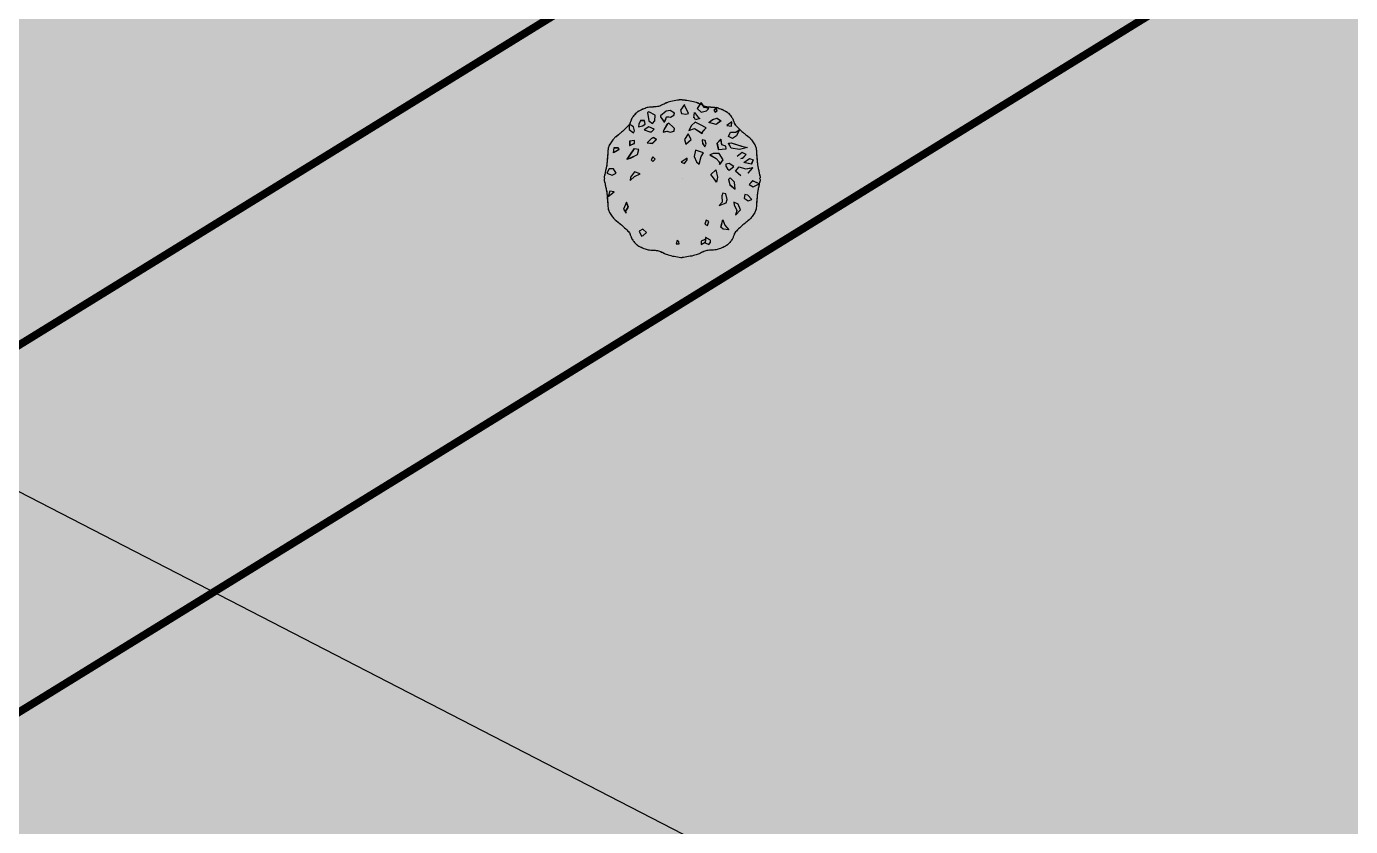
# Model space of a CAD drawing. Header units: metres. Extents: x 394605 to 1395358, y 4171135 to 6406139.
# Drawn here: x 1394300.09 to 1394317.05, y 4172537.04 to 4172547.29 of the extents above; entities that cross this region are included whole.
import ezdxf

# ---------------------------------------------------------------- set-up
doc = ezdxf.new("R2010")
doc.units = ezdxf.units.M
doc.header["$LTSCALE"] = 2
for name, color, linetype in [('Arbres_à_enjeux', 6, 'Continuous'), ('C-Veg', 72, 'Continuous'), ('C-Voie', 252, 'Continuous'), ('P-Lot', 250, 'Continuous'), ('T-EDF', 20, 'Continuous'), ('T-VEGETATION', 108, 'Continuous')]:
    doc.layers.add(name, color=color, linetype=linetype)
doc.layers.add('P-Voie', color=250, linetype='Continuous', lineweight=9)

# ---------------------------------------------------------------- blocks, each defined once
blk = doc.blocks.new('GeoEdfBT')
blk.add_solid([(-0.5, 0), (0.25, 0.5), (0.25, -0.5), (0, 0)])
blk = doc.blocks.new('v025')
blk.add_line((0, 0), (0, 0))
at = {"color": 0, "linetype": 'Continuous'}
blk.add_line((0.666, -0.338), (0.7, -0.408), dxfattribs=at)
at = {"color": 0, "linetype": 'Continuous', "flags": 128}
for points in [[(-0.002, 1.01), (-0.019, 1.009), (-0.038, 1.006), (-0.058, 1.003), (-0.08, 1), (-0.102, 0.996), (-0.124, 0.991), (-0.144, 0.987), (-0.163, 0.982), (-0.179, 0.978), (-0.19, 0.974), (-0.204, 0.968), (-0.218, 0.962), (-0.233, 0.955), (-0.248, 0.947), (-0.263, 0.94), (-0.278, 0.934), (-0.291, 0.928), (-0.303, 0.925), (-0.316, 0.922), (-0.331, 0.92), (-0.348, 0.919), (-0.366, 0.917), (-0.385, 0.916), (-0.403, 0.915), (-0.42, 0.914), (-0.435, 0.911), (-0.448, 0.909), (-0.461, 0.905), (-0.475, 0.9), (-0.491, 0.894), (-0.507, 0.887), (-0.523, 0.88), (-0.539, 0.873), (-0.554, 0.865), (-0.567, 0.857), (-0.578, 0.85), (-0.585, 0.844), (-0.593, 0.836), (-0.601, 0.827), (-0.61, 0.818), (-0.618, 0.807), (-0.626, 0.797), (-0.633, 0.787), (-0.64, 0.778), (-0.645, 0.77), (-0.648, 0.763), (-0.652, 0.756), (-0.655, 0.747), (-0.658, 0.737), (-0.662, 0.728), (-0.665, 0.718), (-0.669, 0.71), (-0.672, 0.702), (-0.676, 0.695), (-0.685, 0.684), (-0.696, 0.671), (-0.709, 0.658), (-0.723, 0.644), (-0.738, 0.63), (-0.752, 0.617), (-0.766, 0.605), (-0.779, 0.593), (-0.79, 0.583), (-0.797, 0.577), (-0.806, 0.57), (-0.816, 0.562), (-0.827, 0.554), (-0.837, 0.545), (-0.848, 0.537), (-0.857, 0.529), (-0.866, 0.521), (-0.873, 0.514), (-0.88, 0.506), (-0.888, 0.495), (-0.897, 0.484), (-0.906, 0.472), (-0.914, 0.459), (-0.923, 0.447), (-0.93, 0.434), (-0.936, 0.423), (-0.94, 0.413), (-0.943, 0.402), (-0.946, 0.389), (-0.948, 0.375), (-0.95, 0.36), (-0.952, 0.344), (-0.953, 0.329), (-0.954, 0.315), (-0.955, 0.302), (-0.956, 0.29), (-0.957, 0.279), (-0.958, 0.267), (-0.959, 0.253), (-0.96, 0.239), (-0.961, 0.224), (-0.962, 0.21), (-0.963, 0.196), (-0.965, 0.184), (-0.966, 0.173), (-0.968, 0.164), (-0.97, 0.153), (-0.972, 0.141), (-0.975, 0.129), (-0.978, 0.116), (-0.981, 0.104), (-0.983, 0.092), (-0.985, 0.081), (-0.987, 0.072), (-0.988, 0.065), (-0.99, 0.056), (-0.993, 0.047), (-0.995, 0.037), (-0.997, 0.027), (-0.998, 0.018), (-0.998, 0.01), (-0.996, 0.004), (-0.992, 0), (-0.996, -0.004), (-0.998, -0.01), (-0.998, -0.018), (-0.997, -0.027), (-0.995, -0.037), (-0.993, -0.046), (-0.99, -0.056), (-0.988, -0.064), (-0.987, -0.071), (-0.985, -0.08), (-0.983, -0.091), (-0.981, -0.103), (-0.978, -0.115), (-0.975, -0.128), (-0.972, -0.14), (-0.97, -0.152), (-0.968, -0.163), (-0.966, -0.172), (-0.965, -0.183), (-0.963, -0.196), (-0.962, -0.209), (-0.961, -0.224), (-0.96, -0.238), (-0.959, -0.253), (-0.958, -0.266), (-0.957, -0.279), (-0.956, -0.29), (-0.955, -0.301), (-0.954, -0.314), (-0.953, -0.329), (-0.952, -0.344), (-0.95, -0.359), (-0.948, -0.375), (-0.946, -0.389), (-0.943, -0.402), (-0.94, -0.412), (-0.936, -0.423), (-0.93, -0.434), (-0.923, -0.446), (-0.914, -0.459), (-0.906, -0.471), (-0.897, -0.484), (-0.888, -0.495), (-0.88, -0.505), (-0.873, -0.514), (-0.866, -0.521), (-0.857, -0.528), (-0.848, -0.537), (-0.837, -0.545), (-0.827, -0.553), (-0.816, -0.561), (-0.806, -0.569), (-0.797, -0.577), (-0.79, -0.583), (-0.779, -0.593), (-0.766, -0.604), (-0.752, -0.617), (-0.738, -0.63), (-0.723, -0.643), (-0.709, -0.657), (-0.696, -0.671), (-0.685, -0.683), (-0.676, -0.695), (-0.672, -0.701), (-0.669, -0.709), (-0.665, -0.718), (-0.662, -0.727), (-0.658, -0.737), (-0.655, -0.746), (-0.652, -0.755), (-0.648, -0.763), (-0.645, -0.77), (-0.64, -0.778), (-0.633, -0.787), (-0.626, -0.797), (-0.618, -0.807), (-0.61, -0.817), (-0.601, -0.827), (-0.593, -0.836), (-0.585, -0.843), (-0.578, -0.85), (-0.567, -0.857), (-0.554, -0.865), (-0.539, -0.872), (-0.523, -0.88), (-0.507, -0.887), (-0.491, -0.894), (-0.475, -0.9), (-0.461, -0.904), (-0.448, -0.908), (-0.435, -0.911), (-0.42, -0.913), (-0.403, -0.915), (-0.385, -0.916), (-0.366, -0.917), (-0.348, -0.918), (-0.331, -0.92), (-0.316, -0.922), (-0.303, -0.924), (-0.291, -0.928), (-0.278, -0.933), (-0.263, -0.94), (-0.248, -0.947), (-0.233, -0.954), (-0.218, -0.961), (-0.204, -0.968), (-0.19, -0.973), (-0.179, -0.978), (-0.163, -0.982), (-0.144, -0.986), (-0.124, -0.991), (-0.102, -0.995), (-0.08, -0.999), (-0.058, -1.003), (-0.038, -1.006), (-0.019, -1.008), (-0.002, -1.01)], [(0.002, 1.01), (0.018, 1.009), (0.037, 1.006), (0.058, 1.003), (0.08, 1), (0.102, 0.996), (0.123, 0.991), (0.144, 0.987), (0.162, 0.982), (0.178, 0.978), (0.19, 0.974), (0.203, 0.968), (0.217, 0.962), (0.233, 0.955), (0.248, 0.947), (0.263, 0.94), (0.277, 0.934), (0.291, 0.928), (0.302, 0.925), (0.316, 0.922), (0.331, 0.92), (0.348, 0.919), (0.366, 0.917), (0.384, 0.916), (0.402, 0.915), (0.419, 0.914), (0.434, 0.911), (0.407, 0.877), (0.424, 0.851), (0.446, 0.867), (0.435, 0.912), (0.448, 0.909), (0.46, 0.905), (0.474, 0.9), (0.49, 0.894), (0.506, 0.887), (0.523, 0.88), (0.539, 0.873), (0.553, 0.865), (0.566, 0.857), (0.577, 0.85), (0.584, 0.844), (0.592, 0.836), (0.601, 0.827), (0.609, 0.818), (0.618, 0.807), (0.626, 0.797), (0.633, 0.787), (0.639, 0.778), (0.644, 0.77), (0.648, 0.763), (0.651, 0.756), (0.655, 0.747), (0.658, 0.737), (0.661, 0.728), (0.665, 0.718), (0.668, 0.71), (0.672, 0.702), (0.676, 0.695), (0.684, 0.684), (0.696, 0.671), (0.708, 0.658), (0.723, 0.644), (0.737, 0.63), (0.752, 0.617), (0.766, 0.605), (0.779, 0.593), (0.79, 0.583), (0.797, 0.577), (0.806, 0.57), (0.816, 0.562), (0.826, 0.554), (0.837, 0.545), (0.847, 0.537), (0.857, 0.529), (0.865, 0.521), (0.872, 0.514), (0.88, 0.506), (0.888, 0.495), (0.897, 0.484), (0.905, 0.472), (0.914, 0.459), (0.922, 0.447), (0.929, 0.434), (0.935, 0.423), (0.94, 0.413), (0.943, 0.402), (0.946, 0.389), (0.948, 0.375), (0.95, 0.36), (0.951, 0.344), (0.952, 0.329), (0.953, 0.315), (0.954, 0.302), (0.955, 0.29), (0.956, 0.279), (0.957, 0.267), (0.958, 0.253), (0.96, 0.239), (0.961, 0.224), (0.962, 0.21), (0.963, 0.196), (0.964, 0.184), (0.966, 0.173), (0.967, 0.164), (0.969, 0.153), (0.972, 0.141), (0.975, 0.129), (0.978, 0.116), (0.98, 0.104), (0.983, 0.092), (0.985, 0.081), (0.986, 0.072), (0.988, 0.065), (0.99, 0.056), (0.992, 0.047), (0.995, 0.037), (0.997, 0.027), (0.998, 0.018), (0.998, 0.01), (0.996, 0.004), (0.992, 0), (0.996, -0.004), (0.998, -0.01), (0.998, -0.018), (0.997, -0.027), (0.995, -0.037), (0.992, -0.046), (0.99, -0.056), (0.988, -0.064), (0.986, -0.071), (0.985, -0.08), (0.983, -0.091), (0.98, -0.103), (0.978, -0.115), (0.975, -0.128), (0.972, -0.14), (0.969, -0.152), (0.967, -0.163), (0.966, -0.172), (0.964, -0.183), (0.963, -0.196), (0.962, -0.209), (0.961, -0.224), (0.96, -0.238), (0.958, -0.253), (0.957, -0.266), (0.956, -0.279), (0.955, -0.29), (0.954, -0.301), (0.953, -0.314), (0.952, -0.329), (0.951, -0.344), (0.95, -0.359), (0.948, -0.375), (0.946, -0.389), (0.943, -0.402), (0.94, -0.412), (0.935, -0.423), (0.929, -0.434), (0.922, -0.446), (0.914, -0.459), (0.905, -0.471), (0.897, -0.484), (0.888, -0.495), (0.88, -0.505), (0.872, -0.514), (0.865, -0.521), (0.857, -0.528), (0.847, -0.537), (0.837, -0.545), (0.826, -0.553), (0.816, -0.561), (0.806, -0.569), (0.797, -0.577), (0.79, -0.583), (0.779, -0.593), (0.766, -0.604), (0.752, -0.617), (0.737, -0.63), (0.723, -0.643), (0.708, -0.657), (0.696, -0.671), (0.684, -0.683), (0.676, -0.695), (0.672, -0.701), (0.668, -0.709), (0.665, -0.718), (0.661, -0.727), (0.658, -0.737), (0.655, -0.746), (0.651, -0.755), (0.648, -0.763), (0.644, -0.77), (0.639, -0.778), (0.633, -0.787), (0.626, -0.797), (0.618, -0.807), (0.609, -0.817), (0.601, -0.827), (0.592, -0.836), (0.584, -0.843), (0.577, -0.85), (0.566, -0.857), (0.553, -0.865), (0.539, -0.872), (0.523, -0.88), (0.506, -0.887), (0.49, -0.894), (0.474, -0.9), (0.46, -0.904), (0.448, -0.908), (0.434, -0.911), (0.419, -0.913), (0.402, -0.915), (0.384, -0.916), (0.366, -0.917), (0.348, -0.918), (0.331, -0.92), (0.316, -0.922), (0.302, -0.924), (0.291, -0.928), (0.277, -0.933), (0.263, -0.94), (0.248, -0.947), (0.233, -0.954), (0.217, -0.961), (0.203, -0.968), (0.19, -0.973), (0.178, -0.978), (0.162, -0.982), (0.144, -0.986), (0.123, -0.991), (0.102, -0.995), (0.08, -0.999), (0.058, -1.003), (0.037, -1.006), (0.018, -1.008), (0.002, -1.01)], [(0.75, 0.257), (0.778, 0.264), (0.818, 0.309), (0.767, 0.336), (0.705, 0.282)], [(0.75, 0.035), (0.683, 0.097), (0.728, 0.149), (0.812, 0.124), (0.902, 0.14), (0.84, 0.07)], [(0.3, -0.776), (0.244, -0.8), (0.244, -0.844), (0.295, -0.814)]]:
    blk.add_lwpolyline(points, dxfattribs=at)
for points in [[(-0.442, 0.848), (-0.425, 0.74), (-0.38, 0.706), (-0.352, 0.74), (-0.347, 0.811), (-0.425, 0.855)], [(-0.155, 0.873), (-0.206, 0.863), (-0.279, 0.803), (-0.279, 0.793), (-0.229, 0.721), (-0.212, 0.758), (-0.2, 0.793), (-0.172, 0.793), (-0.15, 0.785), (-0.105, 0.811), (-0.099, 0.838)], [(0.047, 0.824), (0.081, 0.832), (0.036, 0.929), (0.03, 0.948), (-0.02, 0.877), (-0.009, 0.832)], [(0.311, 0.867), (0.34, 0.896), (0.283, 0.912), (0.244, 0.974), (0.193, 0.896), (0.244, 0.851)], [(-0.622, 0.664), (-0.679, 0.699), (-0.679, 0.63), (-0.622, 0.585), (-0.611, 0.612)], [(-0.51, 0.675), (-0.476, 0.697), (-0.482, 0.742), (-0.532, 0.742), (-0.555, 0.697), (-0.56, 0.661)], [(-0.195, 0.606), (-0.155, 0.596), (-0.105, 0.606), (-0.099, 0.64), (-0.116, 0.658), (-0.172, 0.711), (-0.195, 0.693), (-0.234, 0.623), (-0.245, 0.596)], [(0.306, 0.651), (0.233, 0.687), (0.165, 0.721), (0.12, 0.679), (0.086, 0.616), (0.16, 0.642), (0.255, 0.579), (0.266, 0.607)], [(0.171, 0.751), (0.16, 0.777), (0.148, 0.777), (0.16, 0.848), (0.21, 0.777), (0.227, 0.768)], [(0.39, 0.755), (0.446, 0.772), (0.497, 0.738), (0.435, 0.693), (0.34, 0.72)], [(0.57, 0.682), (0.632, 0.672), (0.638, 0.727)], [(-0.414, 0.597), (-0.392, 0.597), (-0.358, 0.634), (-0.425, 0.661), (-0.487, 0.624)], [(-0.369, 0.524), (-0.392, 0.512), (-0.448, 0.458), (-0.38, 0.451), (-0.33, 0.503)], [(0.115, 0.502), (0.075, 0.572), (0.03, 0.502), (0.047, 0.44)], [(0.688, 0.593), (0.733, 0.63), (0.694, 0.548), (0.643, 0.515), (0.593, 0.54), (0.621, 0.593)], [(-0.819, 0.396), (-0.814, 0.367), (-0.881, 0.329), (-0.87, 0.396)], [(-0.572, 0.308), (-0.555, 0.371), (-0.617, 0.38), (-0.673, 0.299), (-0.707, 0.247), (-0.662, 0.264)], [(-0.673, 0.478), (-0.673, 0.425), (-0.611, 0.451), (-0.611, 0.488)], [(0.216, 0.187), (0.244, 0.284), (0.272, 0.329), (0.171, 0.363), (0.154, 0.284), (0.182, 0.214)], [(0.295, 0.488), (0.255, 0.496), (0.261, 0.451), (0.289, 0.406), (0.306, 0.443)], [(0.565, 0.381), (0.559, 0.416), (0.508, 0.433), (0.497, 0.505), (0.446, 0.451), (0.463, 0.372)], [(0.593, 0.451), (0.626, 0.46), (0.761, 0.416), (0.835, 0.398), (0.733, 0.372), (0.626, 0.391)], [(-0.347, 0.249), (-0.375, 0.278), (-0.397, 0.24), (-0.375, 0.218)], [(0.03, 0.194), (0.064, 0.239), (0.064, 0.26), (-0.015, 0.212)], [(0.475, 0.215), (0.48, 0.18), (0.525, 0.24), (0.475, 0.322), (0.396, 0.322), (0.356, 0.304), (0.435, 0.259)], [(0.581, 0.124), (0.604, 0.107), (0.66, 0.156), (0.604, 0.194), (0.559, 0.185), (0.559, 0.159)], [(0.908, 0.239), (0.885, 0.185), (0.79, 0.205), (0.863, 0.257)], [(-0.898, 0.043), (-0.847, 0.07), (-0.881, 0.124), (-0.937, 0.124), (-0.965, 0.07)], [(-0.662, 0.02), (-0.667, -0.025), (-0.611, 0.027), (-0.538, 0.063), (-0.611, 0.086)], [(0.441, -0.044), (0.401, 0.01), (0.368, 0.053), (0.43, 0.112), (0.452, 0.018)], [(0.615, 0.011), (0.593, -0.013), (0.61, -0.078), (0.677, -0.134), (0.671, -0.047)], [(-0.949, -0.231), (-0.87, -0.169), (-0.926, -0.159)], [(0.902, -0.027), (0.857, -0.075), (0.908, -0.106), (0.986, -0.068)], [(-0.69, -0.364), (-0.712, -0.301), (-0.752, -0.391), (-0.718, -0.443), (-0.724, -0.416)], [(0.576, -0.266), (0.559, -0.196), (0.52, -0.187), (0.508, -0.222), (0.514, -0.301), (0.475, -0.346), (0.565, -0.311)], [(0.66, -0.301), (0.666, -0.338), (0.7, -0.408), (0.683, -0.47), (0.745, -0.398), (0.716, -0.328)], [(0.84, -0.214), (0.801, -0.204), (0.795, -0.249), (0.846, -0.284), (0.891, -0.266)], [(-0.459, -0.692), (-0.504, -0.648), (-0.549, -0.674), (-0.521, -0.737), (-0.499, -0.727)], [(0.323, -0.601), (0.34, -0.55), (0.306, -0.532), (0.289, -0.582)], [(0.548, -0.595), (0.598, -0.655), (0.525, -0.648), (0.497, -0.622), (0.52, -0.526)], [(-0.043, -0.809), (-0.065, -0.793), (-0.077, -0.837), (-0.037, -0.837)], [(0.362, -0.789), (0.3, -0.754), (0.295, -0.824), (0.34, -0.843), (0.362, -0.816)]]:
    blk.add_lwpolyline(points, close=True, dxfattribs=at)

msp = doc.modelspace()

# ---------------------------------------------------------------- hatches: boundary and pattern name
at = {"layer": 'C-Veg', "true_color": 0x76a14f}
h = msp.add_hatch(color=75, dxfattribs=at)
h.dxf.hatch_style = 1
edge = h.paths.add_edge_path()
edge.add_arc((1394278.969, 4172457.458), 63.551, 100.30621, 102.23587, ccw=False)
edge.add_line((1394267.599, 4172519.984), (1394272.94, 4172492.794))
edge.add_line((1394272.94, 4172492.794), (1394298.433, 4172508.454))
edge.add_line((1394298.433, 4172508.454), (1394285.424, 4172529.525))
edge.add_line((1394285.424, 4172529.525), (1394285.424, 4172529.525))
edge.add_line((1394285.424, 4172529.525), (1394327.44, 4172555.429))
edge.add_arc((1394338.986, 4172536.702), 22, 91.2256, 121.6549, ccw=False)
edge.add_line((1394338.515, 4172558.697), (1394364.236, 4172559.242))
edge.add_arc((1394363.411, 4172591.773), 32.541, 271.453, 277.0717)
edge.add_arc((1394363.6, 4172589.236), 30, 277.3099, 283.8136)
edge.add_arc((1394366.092, 4172558.372), 4.981, 20.3358, 90.242)
edge.add_arc((1394363.6, 4172589.236), 26, 271.2148, 275.454, ccw=False)
edge.add_line((1394364.151, 4172563.242), (1394338.435, 4172562.696))
edge.add_arc((1394338.986, 4172536.702), 26, 91.2148, 121.6549)
edge.add_line((1394325.341, 4172558.834), (1394272.563, 4172526.295))
edge.add_line((1394272.563, 4172526.295), (1394269.044, 4172524.205))
edge.add_arc((1394274.735, 4172516.184), 9.835, 125.3551, 159.8874)
edge = h.paths.add_edge_path()
edge.add_arc((1394251.58, 4172515.681), 8.04, 28.0542, 85.8761, ccw=False)
edge.add_line((1394258.676, 4172519.462), (1394247.496, 4172519.913))
edge.add_arc((1394251.946, 4172520.265), 4.464, 126.6465, 184.5253, ccw=False)
edge.add_line((1394249.281, 4172523.847), (1394252.159, 4172523.7))
at = {"layer": 'C-Voie', "transparency": 33554610}
h = msp.add_hatch(color=256, dxfattribs=at)
h.dxf.hatch_style = 1
edge = h.paths.add_edge_path()
edge.add_line((1394107.579, 4172404.232), (1394107.816, 4172404.968))
edge.add_arc((1394100.202, 4172407.422), 8, 342.135, 432.135)
edge.add_line((1394102.656, 4172415.037), (1394104.343, 4172420.271))
edge.add_arc((1394106.798, 4172427.886), 8, 252.135, 342.135)
edge.add_line((1394114.412, 4172425.431), (1394122.806, 4172451.475))
edge.add_arc((1394148.504, 4172443.193), 27, 121.8216, 162.135, ccw=False)
edge.add_line((1394134.268, 4172466.134), (1394230.618, 4172525.924))
edge.add_arc((1394244.855, 4172502.982), 27, 87.6814, 121.8216, ccw=False)
edge.add_line((1394245.947, 4172529.96), (1394261.5, 4172529.331))
edge.add_arc((1394262.067, 4172543.319), 14, 267.6814, 301.6549)
edge.add_line((1394269.414, 4172531.402), (1394321.568, 4172563.522))
edge.add_line((1394321.568, 4172563.522), (1394322.655, 4172564.227))
edge.add_arc((1394338.399, 4172538.69), 30, 91.2148, 121.6549, ccw=False)
edge.add_line((1394337.763, 4172568.683), (1394364.024, 4172569.24))
edge.add_arc((1394363.6, 4172589.236), 20, 271.2148, 303.8184)
edge.add_line((1394374.731, 4172572.62), (1394393.281, 4172585.046))
edge.add_arc((1394414.962, 4172555.994), 36.251, 73.9589, 126.7339, ccw=False)
edge.add_line((1394424.979, 4172590.833), (1394446.286, 4172584.672))
edge.add_arc((1394449.342, 4172595.239), 11, 253.8711, 302.6712)
edge.add_line((1394455.28, 4172585.979), (1394546.346, 4172644.378))
edge.add_arc((1394540.408, 4172653.638), 11, 302.6712, 348.602)
edge.add_line((1394551.191, 4172651.464), (1394557.94, 4172640.992))
edge.add_arc((1394555.73, 4172630.217), 11, 78.4104, 122.6783)
edge.add_line((1394549.791, 4172639.476), (1394458.519, 4172580.929))
edge.add_line((1394458.519, 4172580.929), (1394458.651, 4172581.146))
edge.add_arc((1394449.302, 4172594.658), 16.431, 253.4419, 304.6809, ccw=False)
edge.add_line((1394444.619, 4172578.908), (1394421.561, 4172585.519))
edge.add_arc((1394414.972, 4172555.912), 30.331, 77.4534, 127.2333)
edge.add_line((1394396.62, 4172580.061), (1394378.07, 4172567.635))
edge.add_arc((1394363.6, 4172589.236), 26, 271.2148, 303.8184, ccw=False)
edge.add_line((1394364.151, 4172563.242), (1394338.435, 4172562.696))
edge.add_arc((1394338.986, 4172536.702), 26, 91.2148, 121.6549)
edge.add_line((1394325.341, 4172558.834), (1394272.563, 4172526.295))
edge.add_arc((1394262.067, 4172543.319), 20, 267.6814, 301.6549, ccw=False)
edge.add_line((1394261.258, 4172523.336), (1394245.704, 4172523.965))
edge.add_arc((1394244.855, 4172502.982), 21, 87.6814, 121.8216)
edge.add_line((1394233.782, 4172520.826), (1394137.432, 4172461.036))
edge.add_arc((1394148.504, 4172443.193), 21, 121.8216, 162.135)
edge.add_line((1394128.517, 4172449.635), (1394120.122, 4172423.591))
edge.add_arc((1394127.737, 4172421.137), 8, 162.135, 252.135)
edge.add_line((1394125.283, 4172413.522), (1394123.595, 4172408.287))
edge.add_arc((1394121.141, 4172400.673), 8, 72.135, 162.135)
edge.add_line((1394113.527, 4172403.127), (1394107.579, 4172404.232))
at = {"layer": 'T-VEGETATION'}
h = msp.add_hatch(dxfattribs=at)
h.set_pattern_fill('AR-CONC', color=84, scale=0.025)
h.set_pattern_definition([(50, (0, 0), (4.554616725, -0.3984771385), [0.47625, -5.23875]), (355, (0, 0), (-0.8810706494, 4.776416072), [0.381, -4.191]), (100.451, (0.3796, -0.033), (3.6735625416, 4.3779171955), [0.40475, -4.45225]), (46.1842, (0, 1.27), (6.776976022, -1.051058198), [0.714375, -7.858125]), (96.6356, (0.565, 1.1824), (5.935105862, 6.185638897), [0.607125, -6.678375]), (351.184, (0, 1.27), (5.935115145, 6.185627947), [0.5715, -6.2865]), (21, (0.635, 0.9525), (3.790371996, -2.556637963), [0.47625, -5.23875]), (326, (0.635, 0.9525), (1.5450507087, 4.604699153), [0.381, -4.191]), (71.4514, (0.951, 0.7394), (5.3354122693, 2.048071443), [0.40475, -4.45225]), (37.5, (0, 0), (0.07721508126, 2.1138759718), [0, -4.1402, 0, -4.2545, 0, -4.206875]), (7.5, (0, 0), (1.6704915628, 2.5045143705), [0, -2.4257, 0, -4.04495, 0, -1.603375]), (327.5, (-1.416, 0), (3.3897648792, -0.1432185998), [0, -1.5875, 0, -4.953, 0, -6.57225]), (317.5, (-2.051, 0), (3.7032295347, 0.6356622758), [0, -2.06375, 0, -3.2893, 0, -4.66725])])
h.paths.add_polyline_path([(1393927.84, 4172307.918), (1393958.527, 4172323.627), (1394358.196, 4172583.126), (1394368.739, 4172566.92), (1394404.239, 4172594.106), (1394421.217, 4172593.554), (1394446.938, 4172609.027), (1394462.155, 4172571.89), (1394427.756, 4172533.31), (1394398.16, 4172507.898), (1394347.588, 4172478.822), (1394332.784, 4172523.595), (1394296.479, 4172507.081), (1394285.958, 4172483.929), (1394295.024, 4172433.323), (1394419.634, 4172480.669), (1394450.579, 4172447.3), (1394434.639, 4172428.681), (1394439.126, 4172400.637), (1394299.836, 4172369.098), (1393930.719, 4172300.034)])

# ---------------------------------------------------------------- linework, layer by layer
at = {"layer": 'Arbres_à_enjeux', "color": 96}
for p, q in [((1394308.489, 4172545.34), (1394308.489, 4172545.34)), ((1394309.155, 4172545.003), (1394309.189, 4172544.932))]:
    msp.add_line(p, q, dxfattribs=at)
for points in [[(1394308.487, 4172546.35), (1394308.471, 4172546.349), (1394308.452, 4172546.347), (1394308.431, 4172546.344), (1394308.409, 4172546.34), (1394308.387, 4172546.336), (1394308.366, 4172546.332), (1394308.345, 4172546.327), (1394308.327, 4172546.323), (1394308.311, 4172546.318), (1394308.299, 4172546.314), (1394308.286, 4172546.309), (1394308.272, 4172546.302), (1394308.257, 4172546.295), (1394308.241, 4172546.288), (1394308.226, 4172546.281), (1394308.212, 4172546.274), (1394308.198, 4172546.269), (1394308.187, 4172546.265), (1394308.173, 4172546.262), (1394308.158, 4172546.26), (1394308.141, 4172546.259), (1394308.123, 4172546.258), (1394308.105, 4172546.257), (1394308.087, 4172546.255), (1394308.07, 4172546.254), (1394308.055, 4172546.252), (1394308.042, 4172546.249), (1394308.029, 4172546.245), (1394308.015, 4172546.24), (1394307.999, 4172546.234), (1394307.983, 4172546.228), (1394307.966, 4172546.221), (1394307.951, 4172546.213), (1394307.936, 4172546.205), (1394307.923, 4172546.198), (1394307.912, 4172546.19), (1394307.905, 4172546.184), (1394307.897, 4172546.176), (1394307.888, 4172546.168), (1394307.88, 4172546.158), (1394307.871, 4172546.148), (1394307.863, 4172546.138), (1394307.856, 4172546.128), (1394307.85, 4172546.118), (1394307.845, 4172546.11), (1394307.841, 4172546.104), (1394307.838, 4172546.096), (1394307.834, 4172546.087), (1394307.831, 4172546.078), (1394307.828, 4172546.068), (1394307.824, 4172546.059), (1394307.821, 4172546.05), (1394307.817, 4172546.042), (1394307.814, 4172546.036), (1394307.805, 4172546.024), (1394307.794, 4172546.011), (1394307.781, 4172545.998), (1394307.767, 4172545.984), (1394307.752, 4172545.971), (1394307.737, 4172545.957), (1394307.723, 4172545.945), (1394307.71, 4172545.934), (1394307.7, 4172545.924), (1394307.692, 4172545.917), (1394307.683, 4172545.91), (1394307.673, 4172545.902), (1394307.663, 4172545.894), (1394307.652, 4172545.886), (1394307.642, 4172545.877), (1394307.632, 4172545.869), (1394307.624, 4172545.862), (1394307.617, 4172545.854), (1394307.609, 4172545.846), (1394307.601, 4172545.836), (1394307.593, 4172545.824), (1394307.584, 4172545.812), (1394307.575, 4172545.8), (1394307.567, 4172545.787), (1394307.56, 4172545.775), (1394307.554, 4172545.763), (1394307.549, 4172545.753), (1394307.546, 4172545.742), (1394307.543, 4172545.73), (1394307.541, 4172545.715), (1394307.539, 4172545.7), (1394307.538, 4172545.685), (1394307.537, 4172545.67), (1394307.536, 4172545.655), (1394307.535, 4172545.642), (1394307.534, 4172545.631), (1394307.533, 4172545.62), (1394307.532, 4172545.607), (1394307.531, 4172545.594), (1394307.53, 4172545.579), (1394307.528, 4172545.564), (1394307.527, 4172545.55), (1394307.526, 4172545.536), (1394307.525, 4172545.524), (1394307.523, 4172545.513), (1394307.522, 4172545.504), (1394307.52, 4172545.493), (1394307.517, 4172545.481), (1394307.514, 4172545.469), (1394307.512, 4172545.456), (1394307.509, 4172545.444), (1394307.506, 4172545.432), (1394307.504, 4172545.421), (1394307.503, 4172545.412), (1394307.501, 4172545.405), (1394307.499, 4172545.397), (1394307.497, 4172545.387), (1394307.494, 4172545.377), (1394307.492, 4172545.368), (1394307.491, 4172545.359), (1394307.491, 4172545.351), (1394307.493, 4172545.344), (1394307.497, 4172545.341), (1394307.493, 4172545.337), (1394307.491, 4172545.33), (1394307.491, 4172545.323), (1394307.492, 4172545.313), (1394307.494, 4172545.304), (1394307.497, 4172545.294), (1394307.499, 4172545.284), (1394307.501, 4172545.276), (1394307.503, 4172545.269), (1394307.504, 4172545.26), (1394307.506, 4172545.249), (1394307.509, 4172545.237), (1394307.512, 4172545.225), (1394307.514, 4172545.212), (1394307.517, 4172545.2), (1394307.52, 4172545.188), (1394307.522, 4172545.177), (1394307.523, 4172545.168), (1394307.525, 4172545.157), (1394307.526, 4172545.145), (1394307.527, 4172545.131), (1394307.528, 4172545.117), (1394307.53, 4172545.102), (1394307.531, 4172545.088), (1394307.532, 4172545.074), (1394307.533, 4172545.061), (1394307.534, 4172545.051), (1394307.535, 4172545.039), (1394307.536, 4172545.026), (1394307.537, 4172545.012), (1394307.538, 4172544.996), (1394307.539, 4172544.981), (1394307.541, 4172544.966), (1394307.543, 4172544.952), (1394307.546, 4172544.939), (1394307.549, 4172544.928), (1394307.554, 4172544.918), (1394307.56, 4172544.906), (1394307.567, 4172544.894), (1394307.575, 4172544.881), (1394307.584, 4172544.869), (1394307.593, 4172544.857), (1394307.601, 4172544.845), (1394307.609, 4172544.835), (1394307.617, 4172544.827), (1394307.624, 4172544.82), (1394307.632, 4172544.812), (1394307.642, 4172544.804), (1394307.652, 4172544.795), (1394307.663, 4172544.787), (1394307.673, 4172544.779), (1394307.683, 4172544.771), (1394307.692, 4172544.764), (1394307.7, 4172544.757), (1394307.71, 4172544.748), (1394307.723, 4172544.736), (1394307.737, 4172544.724), (1394307.752, 4172544.71), (1394307.767, 4172544.697), (1394307.781, 4172544.683), (1394307.794, 4172544.67), (1394307.805, 4172544.657), (1394307.814, 4172544.645), (1394307.817, 4172544.639), (1394307.821, 4172544.631), (1394307.824, 4172544.622), (1394307.828, 4172544.613), (1394307.831, 4172544.603), (1394307.834, 4172544.594), (1394307.838, 4172544.585), (1394307.841, 4172544.577), (1394307.845, 4172544.571), (1394307.85, 4172544.563), (1394307.856, 4172544.553), (1394307.863, 4172544.544), (1394307.871, 4172544.533), (1394307.88, 4172544.523), (1394307.888, 4172544.514), (1394307.897, 4172544.505), (1394307.905, 4172544.497), (1394307.912, 4172544.491), (1394307.923, 4172544.483), (1394307.936, 4172544.476), (1394307.951, 4172544.468), (1394307.966, 4172544.461), (1394307.983, 4172544.453), (1394307.999, 4172544.447), (1394308.015, 4172544.441), (1394308.029, 4172544.436), (1394308.042, 4172544.432), (1394308.055, 4172544.429), (1394308.07, 4172544.427), (1394308.087, 4172544.426), (1394308.105, 4172544.425), (1394308.123, 4172544.423), (1394308.141, 4172544.422), (1394308.158, 4172544.421), (1394308.173, 4172544.419), (1394308.187, 4172544.416), (1394308.198, 4172544.412), (1394308.212, 4172544.407), (1394308.226, 4172544.401), (1394308.241, 4172544.394), (1394308.257, 4172544.386), (1394308.272, 4172544.379), (1394308.286, 4172544.372), (1394308.299, 4172544.367), (1394308.311, 4172544.363), (1394308.327, 4172544.358), (1394308.345, 4172544.354), (1394308.366, 4172544.349), (1394308.387, 4172544.345), (1394308.409, 4172544.341), (1394308.431, 4172544.338), (1394308.452, 4172544.335), (1394308.471, 4172544.332), (1394308.487, 4172544.331)], [(1394308.491, 4172546.35), (1394308.508, 4172546.349), (1394308.527, 4172546.347), (1394308.547, 4172546.344), (1394308.569, 4172546.34), (1394308.591, 4172546.336), (1394308.613, 4172546.332), (1394308.633, 4172546.327), (1394308.652, 4172546.323), (1394308.668, 4172546.318), (1394308.679, 4172546.314), (1394308.693, 4172546.309), (1394308.707, 4172546.302), (1394308.722, 4172546.295), (1394308.737, 4172546.288), (1394308.752, 4172546.281), (1394308.767, 4172546.274), (1394308.78, 4172546.269), (1394308.792, 4172546.265), (1394308.805, 4172546.262), (1394308.82, 4172546.26), (1394308.837, 4172546.259), (1394308.855, 4172546.258), (1394308.874, 4172546.257), (1394308.892, 4172546.255), (1394308.909, 4172546.254), (1394308.924, 4172546.252), (1394308.897, 4172546.218), (1394308.913, 4172546.191), (1394308.936, 4172546.208), (1394308.925, 4172546.253), (1394308.937, 4172546.249), (1394308.95, 4172546.245), (1394308.964, 4172546.24), (1394308.98, 4172546.234), (1394308.996, 4172546.228), (1394309.012, 4172546.221), (1394309.028, 4172546.213), (1394309.043, 4172546.205), (1394309.056, 4172546.198), (1394309.067, 4172546.19), (1394309.074, 4172546.184), (1394309.082, 4172546.176), (1394309.09, 4172546.168), (1394309.099, 4172546.158), (1394309.107, 4172546.148), (1394309.115, 4172546.138), (1394309.122, 4172546.128), (1394309.129, 4172546.118), (1394309.134, 4172546.11), (1394309.137, 4172546.104), (1394309.141, 4172546.096), (1394309.144, 4172546.087), (1394309.148, 4172546.078), (1394309.151, 4172546.068), (1394309.154, 4172546.059), (1394309.158, 4172546.05), (1394309.161, 4172546.042), (1394309.165, 4172546.036), (1394309.174, 4172546.024), (1394309.185, 4172546.011), (1394309.198, 4172545.998), (1394309.212, 4172545.984), (1394309.227, 4172545.971), (1394309.241, 4172545.957), (1394309.255, 4172545.945), (1394309.268, 4172545.934), (1394309.279, 4172545.924), (1394309.287, 4172545.917), (1394309.295, 4172545.91), (1394309.305, 4172545.902), (1394309.316, 4172545.894), (1394309.326, 4172545.886), (1394309.337, 4172545.877), (1394309.346, 4172545.869), (1394309.355, 4172545.862), (1394309.362, 4172545.854), (1394309.369, 4172545.846), (1394309.377, 4172545.836), (1394309.386, 4172545.824), (1394309.395, 4172545.812), (1394309.403, 4172545.8), (1394309.412, 4172545.787), (1394309.419, 4172545.775), (1394309.425, 4172545.763), (1394309.429, 4172545.753), (1394309.433, 4172545.742), (1394309.435, 4172545.73), (1394309.437, 4172545.715), (1394309.439, 4172545.7), (1394309.441, 4172545.685), (1394309.442, 4172545.67), (1394309.443, 4172545.655), (1394309.444, 4172545.642), (1394309.445, 4172545.631), (1394309.446, 4172545.62), (1394309.447, 4172545.607), (1394309.448, 4172545.594), (1394309.449, 4172545.579), (1394309.45, 4172545.564), (1394309.451, 4172545.55), (1394309.452, 4172545.536), (1394309.454, 4172545.524), (1394309.455, 4172545.513), (1394309.457, 4172545.504), (1394309.459, 4172545.493), (1394309.461, 4172545.481), (1394309.464, 4172545.469), (1394309.467, 4172545.456), (1394309.47, 4172545.444), (1394309.472, 4172545.432), (1394309.474, 4172545.421), (1394309.476, 4172545.412), (1394309.477, 4172545.405), (1394309.479, 4172545.397), (1394309.482, 4172545.387), (1394309.484, 4172545.377), (1394309.486, 4172545.368), (1394309.487, 4172545.359), (1394309.487, 4172545.351), (1394309.485, 4172545.344), (1394309.481, 4172545.341), (1394309.485, 4172545.337), (1394309.487, 4172545.33), (1394309.487, 4172545.323), (1394309.486, 4172545.313), (1394309.484, 4172545.304), (1394309.482, 4172545.294), (1394309.479, 4172545.284), (1394309.477, 4172545.276), (1394309.476, 4172545.269), (1394309.474, 4172545.26), (1394309.472, 4172545.249), (1394309.47, 4172545.237), (1394309.467, 4172545.225), (1394309.464, 4172545.212), (1394309.461, 4172545.2), (1394309.459, 4172545.188), (1394309.457, 4172545.177), (1394309.455, 4172545.168), (1394309.454, 4172545.157), (1394309.452, 4172545.145), (1394309.451, 4172545.131), (1394309.45, 4172545.117), (1394309.449, 4172545.102), (1394309.448, 4172545.088), (1394309.447, 4172545.074), (1394309.446, 4172545.061), (1394309.445, 4172545.051), (1394309.444, 4172545.039), (1394309.443, 4172545.026), (1394309.442, 4172545.012), (1394309.441, 4172544.996), (1394309.439, 4172544.981), (1394309.437, 4172544.966), (1394309.435, 4172544.952), (1394309.433, 4172544.939), (1394309.429, 4172544.928), (1394309.425, 4172544.918), (1394309.419, 4172544.906), (1394309.412, 4172544.894), (1394309.403, 4172544.881), (1394309.395, 4172544.869), (1394309.386, 4172544.857), (1394309.377, 4172544.845), (1394309.369, 4172544.835), (1394309.362, 4172544.827), (1394309.355, 4172544.82), (1394309.346, 4172544.812), (1394309.337, 4172544.804), (1394309.326, 4172544.795), (1394309.316, 4172544.787), (1394309.305, 4172544.779), (1394309.295, 4172544.771), (1394309.287, 4172544.764), (1394309.279, 4172544.757), (1394309.268, 4172544.748), (1394309.255, 4172544.736), (1394309.241, 4172544.724), (1394309.227, 4172544.71), (1394309.212, 4172544.697), (1394309.198, 4172544.683), (1394309.185, 4172544.67), (1394309.174, 4172544.657), (1394309.165, 4172544.645), (1394309.161, 4172544.639), (1394309.158, 4172544.631), (1394309.154, 4172544.622), (1394309.151, 4172544.613), (1394309.148, 4172544.603), (1394309.144, 4172544.594), (1394309.141, 4172544.585), (1394309.137, 4172544.577), (1394309.134, 4172544.571), (1394309.129, 4172544.563), (1394309.122, 4172544.553), (1394309.115, 4172544.544), (1394309.107, 4172544.533), (1394309.099, 4172544.523), (1394309.09, 4172544.514), (1394309.082, 4172544.505), (1394309.074, 4172544.497), (1394309.067, 4172544.491), (1394309.056, 4172544.483), (1394309.043, 4172544.476), (1394309.028, 4172544.468), (1394309.012, 4172544.461), (1394308.996, 4172544.453), (1394308.98, 4172544.447), (1394308.964, 4172544.441), (1394308.95, 4172544.436), (1394308.937, 4172544.432), (1394308.924, 4172544.429), (1394308.909, 4172544.427), (1394308.892, 4172544.426), (1394308.874, 4172544.425), (1394308.855, 4172544.423), (1394308.837, 4172544.422), (1394308.82, 4172544.421), (1394308.805, 4172544.419), (1394308.792, 4172544.416), (1394308.78, 4172544.412), (1394308.767, 4172544.407), (1394308.752, 4172544.401), (1394308.737, 4172544.394), (1394308.722, 4172544.386), (1394308.707, 4172544.379), (1394308.693, 4172544.372), (1394308.679, 4172544.367), (1394308.668, 4172544.363), (1394308.652, 4172544.358), (1394308.633, 4172544.354), (1394308.613, 4172544.349), (1394308.591, 4172544.345), (1394308.569, 4172544.341), (1394308.547, 4172544.338), (1394308.527, 4172544.335), (1394308.508, 4172544.332), (1394308.491, 4172544.331)], [(1394308.047, 4172546.188), (1394308.064, 4172546.08), (1394308.109, 4172546.046), (1394308.137, 4172546.08), (1394308.143, 4172546.152), (1394308.064, 4172546.195), (1394308.047, 4172546.188)], [(1394308.334, 4172546.213), (1394308.283, 4172546.204), (1394308.21, 4172546.143), (1394308.21, 4172546.133), (1394308.261, 4172546.062), (1394308.278, 4172546.098), (1394308.289, 4172546.133), (1394308.317, 4172546.133), (1394308.34, 4172546.125), (1394308.385, 4172546.152), (1394308.39, 4172546.178), (1394308.334, 4172546.213)], [(1394308.537, 4172546.164), (1394308.57, 4172546.173), (1394308.525, 4172546.27), (1394308.52, 4172546.288), (1394308.469, 4172546.218), (1394308.48, 4172546.173), (1394308.537, 4172546.164)], [(1394308.66, 4172546.091), (1394308.649, 4172546.118), (1394308.638, 4172546.118), (1394308.649, 4172546.188), (1394308.7, 4172546.118), (1394308.717, 4172546.108), (1394308.66, 4172546.091)], [(1394308.801, 4172546.208), (1394308.829, 4172546.236), (1394308.773, 4172546.253), (1394308.733, 4172546.315), (1394308.683, 4172546.236), (1394308.733, 4172546.191), (1394308.801, 4172546.208)], [(1394307.867, 4172546.004), (1394307.811, 4172546.039), (1394307.811, 4172545.97), (1394307.867, 4172545.925), (1394307.878, 4172545.952), (1394307.867, 4172546.004)], [(1394307.98, 4172546.015), (1394308.013, 4172546.038), (1394308.008, 4172546.083), (1394307.957, 4172546.083), (1394307.935, 4172546.038), (1394307.929, 4172546.001), (1394307.98, 4172546.015)], [(1394308.295, 4172545.946), (1394308.334, 4172545.936), (1394308.385, 4172545.946), (1394308.39, 4172545.98), (1394308.373, 4172545.998), (1394308.317, 4172546.052), (1394308.295, 4172546.033), (1394308.255, 4172545.963), (1394308.244, 4172545.936), (1394308.295, 4172545.946)], [(1394308.795, 4172545.991), (1394308.722, 4172546.028), (1394308.655, 4172546.062), (1394308.61, 4172546.019), (1394308.576, 4172545.956), (1394308.649, 4172545.983), (1394308.745, 4172545.92), (1394308.756, 4172545.948), (1394308.795, 4172545.991)], [(1394308.88, 4172546.095), (1394308.936, 4172546.112), (1394308.987, 4172546.078), (1394308.925, 4172546.033), (1394308.829, 4172546.06), (1394308.88, 4172546.095)], [(1394309.06, 4172546.022), (1394309.122, 4172546.012), (1394309.127, 4172546.067), (1394309.06, 4172546.022)], [(1394308.075, 4172545.938), (1394308.098, 4172545.938), (1394308.132, 4172545.974), (1394308.064, 4172546.001), (1394308.002, 4172545.965), (1394308.075, 4172545.938)], [(1394308.12, 4172545.865), (1394308.098, 4172545.852), (1394308.042, 4172545.799), (1394308.109, 4172545.792), (1394308.16, 4172545.844), (1394308.12, 4172545.865)], [(1394308.604, 4172545.842), (1394308.565, 4172545.912), (1394308.52, 4172545.842), (1394308.537, 4172545.78), (1394308.604, 4172545.842)], [(1394308.784, 4172545.828), (1394308.745, 4172545.837), (1394308.75, 4172545.792), (1394308.778, 4172545.747), (1394308.795, 4172545.783), (1394308.784, 4172545.828)], [(1394309.054, 4172545.721), (1394309.048, 4172545.756), (1394308.998, 4172545.773), (1394308.987, 4172545.845), (1394308.936, 4172545.792), (1394308.953, 4172545.713), (1394309.054, 4172545.721)], [(1394309.178, 4172545.934), (1394309.223, 4172545.97), (1394309.183, 4172545.889), (1394309.133, 4172545.855), (1394309.082, 4172545.88), (1394309.11, 4172545.934), (1394309.178, 4172545.934)], [(1394307.67, 4172545.737), (1394307.676, 4172545.707), (1394307.608, 4172545.669), (1394307.62, 4172545.737), (1394307.67, 4172545.737)], [(1394307.918, 4172545.648), (1394307.935, 4172545.711), (1394307.873, 4172545.72), (1394307.817, 4172545.64), (1394307.783, 4172545.588), (1394307.828, 4172545.605), (1394307.918, 4172545.648)], [(1394307.817, 4172545.818), (1394307.817, 4172545.765), (1394307.878, 4172545.792), (1394307.878, 4172545.828), (1394307.817, 4172545.818)], [(1394308.705, 4172545.527), (1394308.733, 4172545.624), (1394308.762, 4172545.669), (1394308.66, 4172545.703), (1394308.643, 4172545.624), (1394308.672, 4172545.554), (1394308.705, 4172545.527)], [(1394309.082, 4172545.792), (1394309.116, 4172545.8), (1394309.251, 4172545.756), (1394309.324, 4172545.738), (1394309.223, 4172545.713), (1394309.116, 4172545.731), (1394309.082, 4172545.792)], [(1394309.24, 4172545.597), (1394309.268, 4172545.605), (1394309.307, 4172545.65), (1394309.257, 4172545.676), (1394309.195, 4172545.623)], [(1394308.143, 4172545.589), (1394308.115, 4172545.619), (1394308.092, 4172545.581), (1394308.115, 4172545.558), (1394308.143, 4172545.589)], [(1394308.52, 4172545.534), (1394308.553, 4172545.579), (1394308.553, 4172545.6), (1394308.475, 4172545.552), (1394308.52, 4172545.534)], [(1394308.964, 4172545.555), (1394308.97, 4172545.52), (1394309.015, 4172545.581), (1394308.964, 4172545.662), (1394308.885, 4172545.662), (1394308.846, 4172545.644), (1394308.925, 4172545.599), (1394308.964, 4172545.555)], [(1394309.071, 4172545.464), (1394309.093, 4172545.447), (1394309.15, 4172545.496), (1394309.093, 4172545.534), (1394309.048, 4172545.526), (1394309.048, 4172545.499), (1394309.071, 4172545.464)], [(1394309.397, 4172545.579), (1394309.375, 4172545.526), (1394309.279, 4172545.545), (1394309.352, 4172545.597), (1394309.397, 4172545.579)], [(1394307.592, 4172545.384), (1394307.642, 4172545.41), (1394307.608, 4172545.464), (1394307.552, 4172545.464), (1394307.524, 4172545.41), (1394307.592, 4172545.384)], [(1394307.828, 4172545.36), (1394307.822, 4172545.315), (1394307.878, 4172545.367), (1394307.952, 4172545.403), (1394307.878, 4172545.426), (1394307.828, 4172545.36)], [(1394308.93, 4172545.297), (1394308.891, 4172545.35), (1394308.857, 4172545.394), (1394308.919, 4172545.453), (1394308.942, 4172545.358), (1394308.93, 4172545.297)], [(1394309.105, 4172545.351), (1394309.082, 4172545.327), (1394309.099, 4172545.263), (1394309.167, 4172545.207), (1394309.161, 4172545.294), (1394309.105, 4172545.351)], [(1394309.24, 4172545.375), (1394309.172, 4172545.437), (1394309.217, 4172545.489), (1394309.302, 4172545.464), (1394309.392, 4172545.481), (1394309.33, 4172545.41)], [(1394307.541, 4172545.11), (1394307.62, 4172545.171), (1394307.563, 4172545.181), (1394307.541, 4172545.11)], [(1394309.392, 4172545.313), (1394309.347, 4172545.266), (1394309.397, 4172545.235), (1394309.476, 4172545.273), (1394309.392, 4172545.313)], [(1394307.8, 4172544.976), (1394307.777, 4172545.039), (1394307.738, 4172544.949), (1394307.772, 4172544.897), (1394307.766, 4172544.924), (1394307.8, 4172544.976)], [(1394309.065, 4172545.074), (1394309.048, 4172545.145), (1394309.009, 4172545.153), (1394308.998, 4172545.118), (1394309.003, 4172545.039), (1394308.964, 4172544.994), (1394309.054, 4172545.029), (1394309.065, 4172545.074)], [(1394309.15, 4172545.039), (1394309.155, 4172545.003), (1394309.189, 4172544.932), (1394309.172, 4172544.87), (1394309.234, 4172544.942), (1394309.206, 4172545.012), (1394309.15, 4172545.039)], [(1394309.33, 4172545.126), (1394309.29, 4172545.136), (1394309.285, 4172545.091), (1394309.335, 4172545.056), (1394309.38, 4172545.074), (1394309.33, 4172545.126)], [(1394308.03, 4172544.648), (1394307.985, 4172544.692), (1394307.94, 4172544.667), (1394307.968, 4172544.603), (1394307.991, 4172544.613), (1394308.03, 4172544.648)], [(1394308.812, 4172544.74), (1394308.829, 4172544.79), (1394308.795, 4172544.809), (1394308.778, 4172544.758), (1394308.812, 4172544.74)], [(1394309.037, 4172544.745), (1394309.088, 4172544.685), (1394309.015, 4172544.692), (1394308.987, 4172544.719), (1394309.009, 4172544.814), (1394309.037, 4172544.745)], [(1394308.447, 4172544.532), (1394308.424, 4172544.547), (1394308.413, 4172544.503), (1394308.452, 4172544.503), (1394308.447, 4172544.532)], [(1394308.79, 4172544.564), (1394308.733, 4172544.54), (1394308.733, 4172544.496), (1394308.784, 4172544.526)], [(1394308.852, 4172544.551), (1394308.79, 4172544.586), (1394308.784, 4172544.516), (1394308.829, 4172544.498), (1394308.852, 4172544.525), (1394308.852, 4172544.551)]]:
    msp.add_lwpolyline(points, dxfattribs=at)
at = {"layer": 'P-Lot', "color": 1, "const_width": 0.1, "flags": 128}
msp.add_lwpolyline([(1394376.476, 4172562.139), (1394379.886, 4172551.987), (1394372.381, 4172535.259), (1394341.242, 4172534.794), (1394298.401, 4172508.435), (1394285.424, 4172529.525), (1394327.44, 4172555.429, -0.133607), (1394338.519, 4172558.697), (1394364.236, 4172559.242, 0.110116)], format="xyb", close=True, dxfattribs=at)
at = {"layer": 'P-Voie', "const_width": 0.1, "flags": 128}
msp.add_lwpolyline([(1394137.432, 4172461.036), (1394233.782, 4172520.826, -0.150077), (1394245.704, 4172523.965), (1394261.258, 4172523.336, 0.149333), (1394272.563, 4172526.295), (1394285.629, 4172534.351), (1394305.485, 4172546.592), (1394325.804, 4172559.119, -0.133607), (1394337.891, 4172562.685), (1394364.151, 4172563.242, 0.143228), (1394378.07, 4172567.635), (1394398.282, 4172581.175, -0.114621), (1394410.978, 4172585.982, -0.541783), (1394419.73, 4172575.832), (1394410.667, 4172544.493, 0.227749), (1394413.034, 4172530.4), (1394436.545, 4172497.061)], format="xyb", dxfattribs=at)
at = {"layer": 'P-Voie', "ltscale": 0.5, "transparency": 33554687, "const_width": 0.1, "flags": 128}
msp.add_lwpolyline([(1394411.877, 4172586.09, 0.122268), (1394398.282, 4172581.175), (1394378.07, 4172567.635, -0.143228), (1394364.151, 4172563.242), (1394337.891, 4172562.685, 0.133607), (1394325.804, 4172559.119), (1394305.485, 4172546.592), (1394285.629, 4172534.351), (1394272.563, 4172526.295, -0.149333), (1394261.258, 4172523.336), (1394245.704, 4172523.965, 0.150077), (1394233.782, 4172520.826), (1394211.688, 4172507.116)], format="xyb", dxfattribs=at)
at = {"layer": 'T-EDF', "flags": 128}
msp.add_lwpolyline([(1394238.108, 4172577.467), (1394270.987, 4172556.291), (1394325.232, 4172528.321), (1394360.05, 4172511.495), (1394405.946, 4172479.187), (1394460.729, 4172437.567)], dxfattribs=at)

# ---------------------------------------------------------------- block references
at = {"layer": 'T-EDF', "xscale": 0.5, "yscale": 0.5, "zscale": 0.5}
for p, rotation in [((1394300.666, 4172540.988), 152.7228672614829), ((1394305.065, 4172538.719), 332.7228672614829)]:
    msp.add_blockref('GeoEdfBT', p, dxfattribs=dict(at, rotation=rotation))
at = {"layer": 'T-VEGETATION'}
msp.add_blockref('v025', (1394308.489, 4172545.34), dxfattribs=at)

doc.saveas('drawing.dxf')
